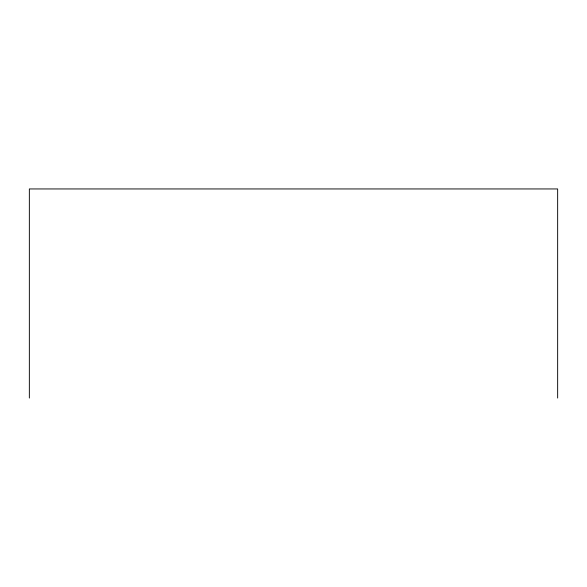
<?xml version="1.0" encoding="UTF-8"?>
<svg xmlns="http://www.w3.org/2000/svg" width="587" height="587" viewBox="0 0 587 587"><rect width="100%" height="100%" fill="white"/><g stroke="black" fill="none" stroke-linecap="round" stroke-linejoin="round"><path stroke-width="0.88" d="M557.65 398.052L557.65 188.948L29.35 188.948L29.35 398.052"/></g></svg>
